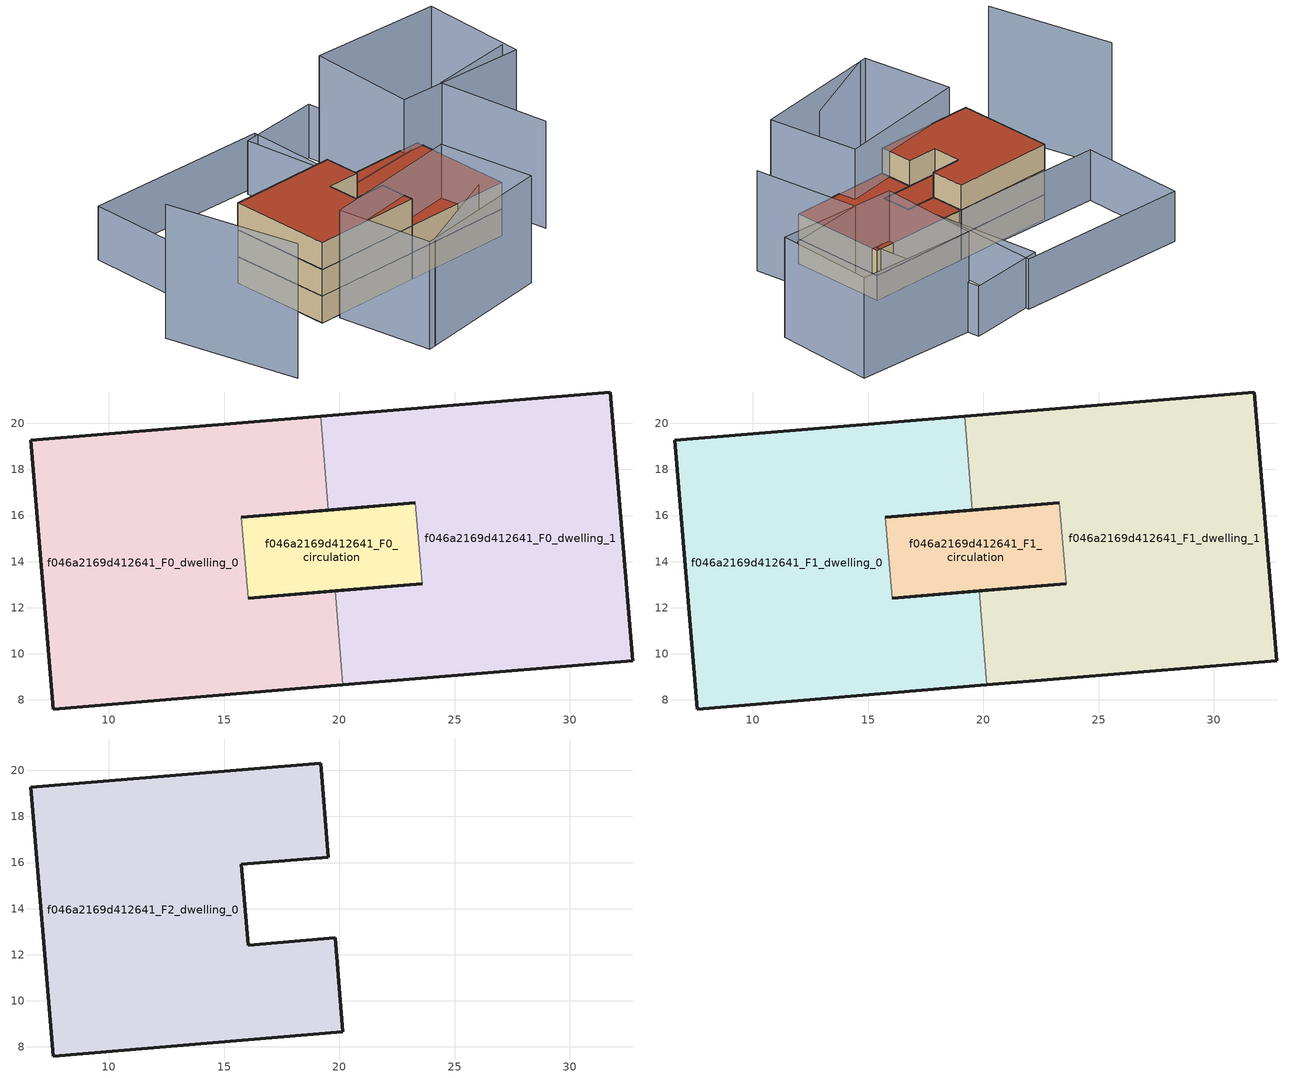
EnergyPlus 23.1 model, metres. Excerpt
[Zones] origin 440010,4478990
f046a2169d412641_F0_dwelling_0
 floor ground (EU_floor_Construction): 20.16,8.66 19.82,12.74 16.05,12.42 15.76,15.92 19.53,16.23 19.19,20.31 6.62,19.26 7.59,7.61 z0
 wall outside (EU_wall_Construction): 19.53,16.23 15.76,15.92 / 16.05,12.42 19.82,12.74 / 20.16,8.66 7.59,7.61 6.62,19.26 19.19,20.31 z0:3
 wall to f046a2169d412641_F0_dwelling_1 (EU_wall_Construction): 19.19,20.31 19.53,16.23 / 19.82,12.74 20.16,8.66 z0:3
 wall to f046a2169d412641_F0_circulation (EU_wall_Construction): 15.76,15.92 16.05,12.42 z0:3
f046a2169d412641_F0_dwelling_1
 floor ground (EU_floor_Construction): 32.73,9.71 31.75,21.36 19.19,20.31 19.53,16.23 23.3,16.55 23.59,13.05 19.82,12.74 20.16,8.66 z0
 wall outside (EU_wall_Construction): 19.82,12.74 23.59,13.05 / 23.3,16.55 19.53,16.23 / 19.19,20.31 31.75,21.36 32.73,9.71 20.16,8.66 z0:3
 wall to f046a2169d412641_F0_circulation (EU_wall_Construction): 23.59,13.05 23.3,16.55 z0:3
f046a2169d412641_F0_circulation
 floor ground (EU_floor_Construction): 23.59,13.05 23.3,16.55 15.76,15.92 16.05,12.42 z0
 wall outside (EU_wall_Construction): 15.76,15.92 23.3,16.55 / 23.59,13.05 16.05,12.42 z0:3
f046a2169d412641_F1_dwelling_0
 floor to f046a2169d412641_F0_dwelling_0 (EU_floor_Construction): 20.16,8.66 19.82,12.74 16.05,12.42 15.76,15.92 19.53,16.23 19.19,20.31 6.62,19.26 7.59,7.61 z3
 wall outside (EU_wall_Construction): 19.53,16.23 15.76,15.92 / 16.05,12.42 19.82,12.74 / 20.16,8.66 7.59,7.61 6.62,19.26 19.19,20.31 z3:6
 wall to f046a2169d412641_F1_dwelling_1 (EU_wall_Construction): 19.19,20.31 19.53,16.23 / 19.82,12.74 20.16,8.66 z3:6
 wall to f046a2169d412641_F1_circulation (EU_wall_Construction): 15.76,15.92 16.05,12.42 z3:6
f046a2169d412641_F1_dwelling_1
 floor to f046a2169d412641_F0_dwelling_1 (EU_floor_Construction): 32.73,9.71 31.75,21.36 19.19,20.31 19.53,16.23 23.3,16.55 23.59,13.05 19.82,12.74 20.16,8.66 z3
 wall outside (EU_wall_Construction): 19.82,12.74 23.59,13.05 / 23.3,16.55 19.53,16.23 / 19.19,20.31 31.75,21.36 32.73,9.71 20.16,8.66 z3:6
 wall to f046a2169d412641_F1_circulation (EU_wall_Construction): 23.59,13.05 23.3,16.55 z3:6
 roof outside (EU_roof_Construction): 31.75,21.36 32.73,9.71 20.16,8.66 19.82,12.74 23.59,13.05 23.3,16.55 19.53,16.23 19.19,20.31 z6
f046a2169d412641_F1_circulation
 floor to f046a2169d412641_F0_circulation (EU_floor_Construction): 23.59,13.05 23.3,16.55 15.76,15.92 16.05,12.42 z3
 wall outside (EU_wall_Construction): 15.76,15.92 23.3,16.55 / 23.59,13.05 16.05,12.42 z3:6
 roof outside (EU_roof_Construction): 23.3,16.55 23.59,13.05 16.05,12.42 15.76,15.92 z6
f046a2169d412641_F2_dwelling_0
 floor to f046a2169d412641_F1_dwelling_0 (EU_floor_Construction): 20.16,8.66 19.82,12.74 16.05,12.42 15.76,15.92 19.53,16.23 19.19,20.31 6.62,19.26 7.59,7.61 z6
 wall outside (EU_wall_Construction): 19.19,20.31 19.53,16.23 15.76,15.92 16.05,12.42 19.82,12.74 20.16,8.66 7.59,7.61 6.62,19.26 19.19,20.31 z6:9
 roof outside (EU_roof_Construction): 19.19,20.31 19.53,16.23 15.76,15.92 16.05,12.42 19.82,12.74 20.16,8.66 7.59,7.61 6.62,19.26 z9
shading: 13.01,-3.11 23.38,2.41 / 36.95,8.04 34.33,20.78 / 34.33,20.78 44.02,22.77 / 28.54,0.48 12.1,-3.32 / 12.1,-3.32 9.63,7.37 / 9.63,7.37 26.06,11.18 / 26.06,11.18 28.54,0.48 / 28.9,32.82 43.92,33.36 / 43.92,33.36 44.37,21.04 / 44.37,21.04 29.35,20.49 / 29.35,20.49 28.9,32.82 z0:12; -6.14,15.32 -1.63,0.66 z0:15; 21.63,20.46 0.2,19.19 / 0.2,19.19 -0.56,31.9 / -0.56,31.9 20.87,33.18 / 20.87,33.18 21.63,20.46 / 21.92,18.94 19.36,32.48 / 19.36,32.48 28.79,34.26 / 28.79,34.26 31.35,20.72 / 31.35,20.72 21.92,18.94 z0:6
[Building]
EU S2 Campaign: North Axis=0; Terrain=City; Solar Distribution=FullExterior
[Site:Location]
Madrid: Latitude=40.5; Longitude=-3.5; Time Zone=1; Elevation=609
[SizingPeriod:WeatherFileDays]
AnnualSizingPeriod: Begin Month=1; Begin Day of Month=1; End Month=12; End Day of Month=31; Day of Week for Start Day=Monday; Use Weather File Daylight Saving Period=No; Use Weather File Rain and Snow Indicators=No
[MATERIAL]
EU_InternalMass_Material: Roughness=MediumRough; Thickness=0.1; Conductivity=1; Density=1800; Specific Heat=900; Thermal Absorptance=0.9; Solar Absorptance=0.7; Visible Absorptance=0.7
[MATERIAL:NOMASS] Roughness=MediumRough; Thermal Absorptance=0.9; Solar Absorptance=0.7; Visible Absorptance=0.7
Name | Thermal Resistance
EU_wall_NoMass | 0.459673
EU_roof_NoMass | 0.495815
EU_floor_NoMass | 0.788942
[CONSTRUCTION]
EU_wall_Construction: EU_wall_NoMass
EU_roof_Construction: EU_roof_NoMass
EU_floor_Construction: EU_floor_NoMass
EU_InternalMass_Construction: EU_InternalMass_Material
[ZONE] Type=1; Multiplier=1; Ceiling Height=autocalculate; Floor Area=autocalculate; Part of Total Floor Area=Yes
Name | Volume
f046a2169d412641_F0_dwelling_0; f046a2169d412641_F1_dwelling_0; f046a2169d412641_F2_dwelling_0 | 402.574
f046a2169d412641_F0_dwelling_1; f046a2169d412641_F1_dwelling_1 | 402.593
f046a2169d412641_F0_circulation | 79.6421
f046a2169d412641_F1_circulation | 79.6417
[INTERNALMASS] Construction=EU_InternalMass_Construction
Name | Zone or ZoneList | Surface Area
f046a2169d412641_F0_dwelling_0_EU_InternalMass | f046a2169d412641_F0_dwelling_0 | 134.196
f046a2169d412641_F0_dwelling_1_EU_InternalMass | f046a2169d412641_F0_dwelling_1 | 134.196
f046a2169d412641_F1_dwelling_0_EU_InternalMass | f046a2169d412641_F1_dwelling_0 | 134.196
f046a2169d412641_F1_dwelling_1_EU_InternalMass | f046a2169d412641_F1_dwelling_1 | 134.196
f046a2169d412641_F2_dwelling_0_EU_InternalMass | f046a2169d412641_F2_dwelling_0 | 294.974
[OTHEREQUIPMENT] Fuel Type=Electricity; Design Level Calculation Method=Watts/Area; Power per Zone Floor Area=1; Fraction Latent=0; Fraction Radiant=0; Fraction Lost=0; Carbon Dioxide Generation Rate=0; EndUse Subcategory=EU_Step8_InternalGains
Name | Zone or ZoneList or Space or SpaceList | Schedule
EU_Step8_InternalGain_f046a2169d412641_F0_dwelling_0_f000 | f046a2169d412641_F0_dwelling_0 | EU_Step8_GainSchedule_f046a2169d412641_F0_dwelling_0_f000
EU_Step8_InternalGain_f046a2169d412641_F0_dwelling_1_f000 | f046a2169d412641_F0_dwelling_1 | EU_Step8_GainSchedule_f046a2169d412641_F0_dwelling_1_f000
EU_Step8_InternalGain_f046a2169d412641_F1_dwelling_0_f000 | f046a2169d412641_F1_dwelling_0 | EU_Step8_GainSchedule_f046a2169d412641_F1_dwelling_0_f000
EU_Step8_InternalGain_f046a2169d412641_F1_dwelling_1_f000 | f046a2169d412641_F1_dwelling_1 | EU_Step8_GainSchedule_f046a2169d412641_F1_dwelling_1_f000
EU_Step8_InternalGain_f046a2169d412641_F2_dwelling_0_f000 | f046a2169d412641_F2_dwelling_0 | EU_Step8_GainSchedule_f046a2169d412641_F2_dwelling_0_f000
[ZONEINFILTRATION:DESIGNFLOWRATE] Schedule=EU_AlwaysOn; Design Flow Rate Calculation Method=Flow/Area; Flow Rate per Floor Area=0.0005; Constant Term Coefficient=1; Temperature Term Coefficient=0; Velocity Term Coefficient=0; Velocity Squared Term Coefficient=0
Name | Zone or ZoneList or Space or SpaceList
EU_Circulation_Infiltration_f046a2169d412641_F0_circulation | f046a2169d412641_F0_circulation
EU_Circulation_Infiltration_f046a2169d412641_F1_circulation | f046a2169d412641_F1_circulation
[ZONEVENTILATION:DESIGNFLOWRATE] Schedule=EU_AlwaysOn; Design Flow Rate Calculation Method=AirChanges/Hour; Air Changes per Hour=0.719161; Ventilation Type=Natural; Fan Pressure Rise=0; Fan Total Efficiency=1; Constant Term Coefficient=1; Temperature Term Coefficient=0; Velocity Term Coefficient=0; Velocity Squared Term Coefficient=0; Minimum Indoor Temperature=-100; Maximum Indoor Temperature=100; Delta Temperature=-100; Minimum Outdoor Temperature=-100; Maximum Outdoor Temperature=100; Maximum Wind Speed=40
Name | Zone or ZoneList or Space or SpaceList
EU_ConstantAir_f046a2169d412641_F0_dwelling_0 | f046a2169d412641_F0_dwelling_0
EU_ConstantAir_f046a2169d412641_F0_dwelling_1 | f046a2169d412641_F0_dwelling_1
EU_ConstantAir_f046a2169d412641_F1_dwelling_0 | f046a2169d412641_F1_dwelling_0
EU_ConstantAir_f046a2169d412641_F1_dwelling_1 | f046a2169d412641_F1_dwelling_1
EU_ConstantAir_f046a2169d412641_F2_dwelling_0 | f046a2169d412641_F2_dwelling_0
[HVACTEMPLATE:THERMOSTAT] Constant Heating Setpoint=20; Constant Cooling Setpoint=50
EU_HeatOnly_f046a2169d412641_F0_dwelling_0; EU_HeatOnly_f046a2169d412641_F0_dwelling_1; EU_HeatOnly_f046a2169d412641_F1_dwelling_0; EU_HeatOnly_f046a2169d412641_F1_dwelling_1; EU_HeatOnly_f046a2169d412641_F2_dwelling_0
[HVACTEMPLATE:ZONE:IDEALLOADSAIRSYSTEM] System Availability Schedule=EU_AlwaysOn; Maximum Heating Supply Air Temperature=50; Minimum Cooling Supply Air Temperature=13; Maximum Heating Supply Air Humidity Ratio=0.0156; Minimum Cooling Supply Air Humidity Ratio=0.0077; Heating Limit=NoLimit; Cooling Limit=NoLimit; Heating Availability Schedule=EU_AlwaysOn; Cooling Availability Schedule=EU_CoolingOff; Dehumidification Control Type=ConstantSensibleHeatRatio; Cooling Sensible Heat Ratio=0.7; Dehumidification Setpoint=60; Humidification Control Type=None; Humidification Setpoint=30; Outdoor Air Method=None; Outdoor Air Flow Rate per Person=0.00944; Outdoor Air Flow Rate per Zone Floor Area=0; Outdoor Air Flow Rate per Zone=0; Demand Controlled Ventilation Type=None; Outdoor Air Economizer Type=NoEconomizer; Heat Recovery Type=None; Sensible Heat Recovery Effectiveness=0.7; Latent Heat Recovery Effectiveness=0.65
Name | Template Thermostat
f046a2169d412641_F0_dwelling_0 | EU_HeatOnly_f046a2169d412641_F0_dwelling_0
f046a2169d412641_F0_dwelling_1 | EU_HeatOnly_f046a2169d412641_F0_dwelling_1
f046a2169d412641_F1_dwelling_0 | EU_HeatOnly_f046a2169d412641_F1_dwelling_0
f046a2169d412641_F1_dwelling_1 | EU_HeatOnly_f046a2169d412641_F1_dwelling_1
f046a2169d412641_F2_dwelling_0 | EU_HeatOnly_f046a2169d412641_F2_dwelling_0
[SIZING:ZONE] Zone Cooling Design Supply Air Temperature Input Method=SupplyAirTemperature; Zone Cooling Design Supply Air Temperature=13; Zone Heating Design Supply Air Temperature Input Method=SupplyAirTemperature; Zone Heating Design Supply Air Temperature=50; Zone Cooling Design Supply Air Humidity Ratio=0.008; Zone Heating Design Supply Air Humidity Ratio=0.008; Cooling Design Air Flow Method=DesignDay; Cooling Design Air Flow Rate=0; Cooling Minimum Air Flow per Zone Floor Area=0.000762; Cooling Minimum Air Flow=0; Cooling Minimum Air Flow Fraction=0.2; Heating Design Air Flow Method=DesignDay; Heating Design Air Flow Rate=0; Heating Maximum Air Flow per Zone Floor Area=0.002032; Heating Maximum Air Flow=0.141576; Heating Maximum Air Flow Fraction=0.3; Account for Dedicated Outdoor Air System=No; Dedicated Outdoor Air System Control Strategy=NeutralSupplyAir; Dedicated Outdoor Air Low Setpoint Temperature for Design=autosize; Dedicated Outdoor Air High Setpoint Temperature for Design=autosize; Zone Load Sizing Method=Sensible Load Only No Latent Load; Zone Latent Cooling Design Supply Air Humidity Ratio Input Method=HumidityRatioDifference; Zone Cooling Design Supply Air Humidity Ratio Difference=0.005; Zone Latent Heating Design Supply Air Humidity Ratio Input Method=HumidityRatioDifference; Zone Humidification Design Supply Air Humidity Ratio Difference=0.005
f046a2169d412641_F0_dwelling_0; f046a2169d412641_F0_dwelling_1; f046a2169d412641_F1_dwelling_0; f046a2169d412641_F1_dwelling_1; f046a2169d412641_F2_dwelling_0
[SCHEDULE:CONSTANT]
Name | Hourly Value
EU_AlwaysOn | 1
EU_CoolingOff | 0
[SCHEDULE:FILE] Column Number=1; Rows to Skip at Top=0; Number of Hours of Data=8760; Column Separator=Comma; Interpolate to Timestep=No; Minutes per Item=60; Adjust Schedule for Daylight Savings=Yes
Name | File
EU_Step8_GainSchedule_f046a2169d412641_F0_dwelling_0_f000 | ../../schedules/f046a2169d412641/f046a2169d412641_F0_dwelling_0_f000_gain.csv
EU_Step8_GainSchedule_f046a2169d412641_F0_dwelling_1_f000 | ../../schedules/f046a2169d412641/f046a2169d412641_F0_dwelling_1_f000_gain.csv
EU_Step8_GainSchedule_f046a2169d412641_F1_dwelling_0_f000 | ../../schedules/f046a2169d412641/f046a2169d412641_F1_dwelling_0_f000_gain.csv
EU_Step8_GainSchedule_f046a2169d412641_F1_dwelling_1_f000 | ../../schedules/f046a2169d412641/f046a2169d412641_F1_dwelling_1_f000_gain.csv
EU_Step8_GainSchedule_f046a2169d412641_F2_dwelling_0_f000 | ../../schedules/f046a2169d412641/f046a2169d412641_F2_dwelling_0_f000_gain.csv
